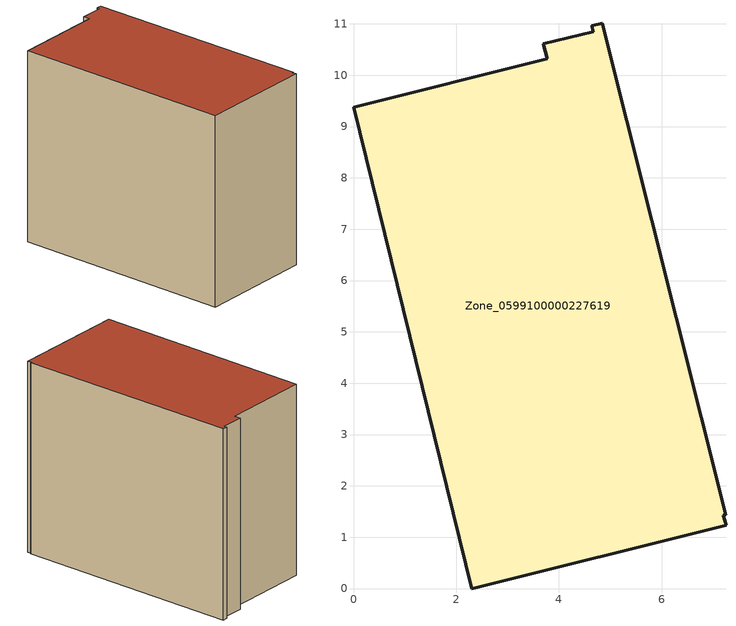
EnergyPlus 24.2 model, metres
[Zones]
Zone_0599100000227619
 floor ground (C_G): 2.3,0 0,9.38 3.77,10.32 3.7,10.61 4.67,10.85 4.64,10.96 4.85,11.01 7.25,1.44 7.21,1.42 7.26,1.24 z0
 wall outside (C_F): 7.21,1.42 7.25,1.44 4.85,11.01 4.64,10.96 4.67,10.85 3.7,10.61 3.77,10.32 0,9.38 2.3,0 7.26,1.24 7.21,1.42 z0:8.39
 roof outside (C_R): 0,9.38 2.3,0 7.26,1.24 7.21,1.42 7.25,1.44 4.85,11.01 4.64,10.96 4.67,10.85 3.7,10.61 3.77,10.32 z8.39
[BUILDING]
Pand.0599100000227619: North Axis=0; Terrain=City; Loads Convergence Tolerance Value=0.04; Temperature Convergence Tolerance Value=0.4; Solar Distribution=FullExterior; Maximum Number of Warmup Days=25; Minimum Number of Warmup Days=1
[Site:Location]
Rotterdam.The.Hague.AP_ZH_NLD Design_Conditions: Latitude=51.96; Longitude=4.45; Time Zone=1; Elevation=-4.5
[SITE:GROUNDTEMPERATURE:BUILDINGSURFACE]
18, 18, 18, 18, 18, 18, 18, 18, 18, 18, 18, 18
[MATERIAL] Thermal Absorptance=0.9; Solar Absorptance=0.7; Visible Absorptance=0.7
Name | Roughness | Thickness | Conductivity | Density | Specific Heat
G.TI.1975-1991 | MediumSmooth | 0.15 | 0.288461 | 540 | 1210
F.TI.1975-1991 | Rough | 0.3 | 0.230769 | 1920 | 840
R.TI.1975-1991 | MediumRough | 0.2 | 0.153846 | 1500 | 1000
[CONSTRUCTION]
C_G: G.TI.1975-1991
C_F: F.TI.1975-1991
C_R: R.TI.1975-1991
[ZONE]
Zone_0599100000227619: Type=1; Multiplier=1; Ceiling Height=Autocalculate; Volume=Autocalculate; Floor Area=autocalculate; Part of Total Floor Area=Yes
[ZONEINFILTRATION:DESIGNFLOWRATE]
Infil_Zone_0599100000227619: Zone or ZoneList or Space or SpaceList=Zone_0599100000227619; Schedule=AlwaysOn; Design Flow Rate Calculation Method=Flow/Area; Flow Rate per Floor Area=0.003; Constant Term Coefficient=1; Temperature Term Coefficient=0; Velocity Term Coefficient=0; Velocity Squared Term Coefficient=0
[HVACTEMPLATE:ZONE:IDEALLOADSAIRSYSTEM]
Zone_0599100000227619: Maximum Heating Supply Air Temperature=50; Minimum Cooling Supply Air Temperature=13; Maximum Heating Supply Air Humidity Ratio=0.0156; Minimum Cooling Supply Air Humidity Ratio=0.0077; Heating Limit=NoLimit; Cooling Limit=NoLimit; Dehumidification Control Type=ConstantSensibleHeatRatio; Cooling Sensible Heat Ratio=0.7; Dehumidification Setpoint=60; Humidification Control Type=None; Humidification Setpoint=30; Outdoor Air Method=None; Outdoor Air Flow Rate per Person=0.00944; Outdoor Air Flow Rate per Zone Floor Area=0; Outdoor Air Flow Rate per Zone=0; Demand Controlled Ventilation Type=None; Outdoor Air Economizer Type=NoEconomizer; Heat Recovery Type=None; Sensible Heat Recovery Effectiveness=0.7; Latent Heat Recovery Effectiveness=0.65
[ZONECONTROL:THERMOSTAT]
ThermostatControl_Zone_0599100000227619: Zone or ZoneList=Zone_0599100000227619; Control Type Schedule=DualSetpointControlType; Control 1=Thermostat_Zone_0599100000227619; Temperature Difference Between Cutout And Setpoint=0
[THERMOSTATSETPOINT:DUALSETPOINT]
Thermostat_Zone_0599100000227619: Heating Setpoint Temperature Schedule=HeatingSetpoint_Zone_0599100000227619; Cooling Setpoint Temperature Schedule=CoolingSetpoint_Zone_0599100000227619
[SCHEDULE:COMPACT]
HeatingSetpoint_Zone_0599100000227619: Through: 12/31, For: AllDays, Until: 24:00, 21
CoolingSetpoint_Zone_0599100000227619: Through: 12/31, For: AllDays, Until: 24:00, 24
DualSetpointControlType: Through: 12/31, For: AllDays, Until: 24:00, 4
AlwaysOn: Through: 12/31, For: AllDays, Until: 24:00, 1
